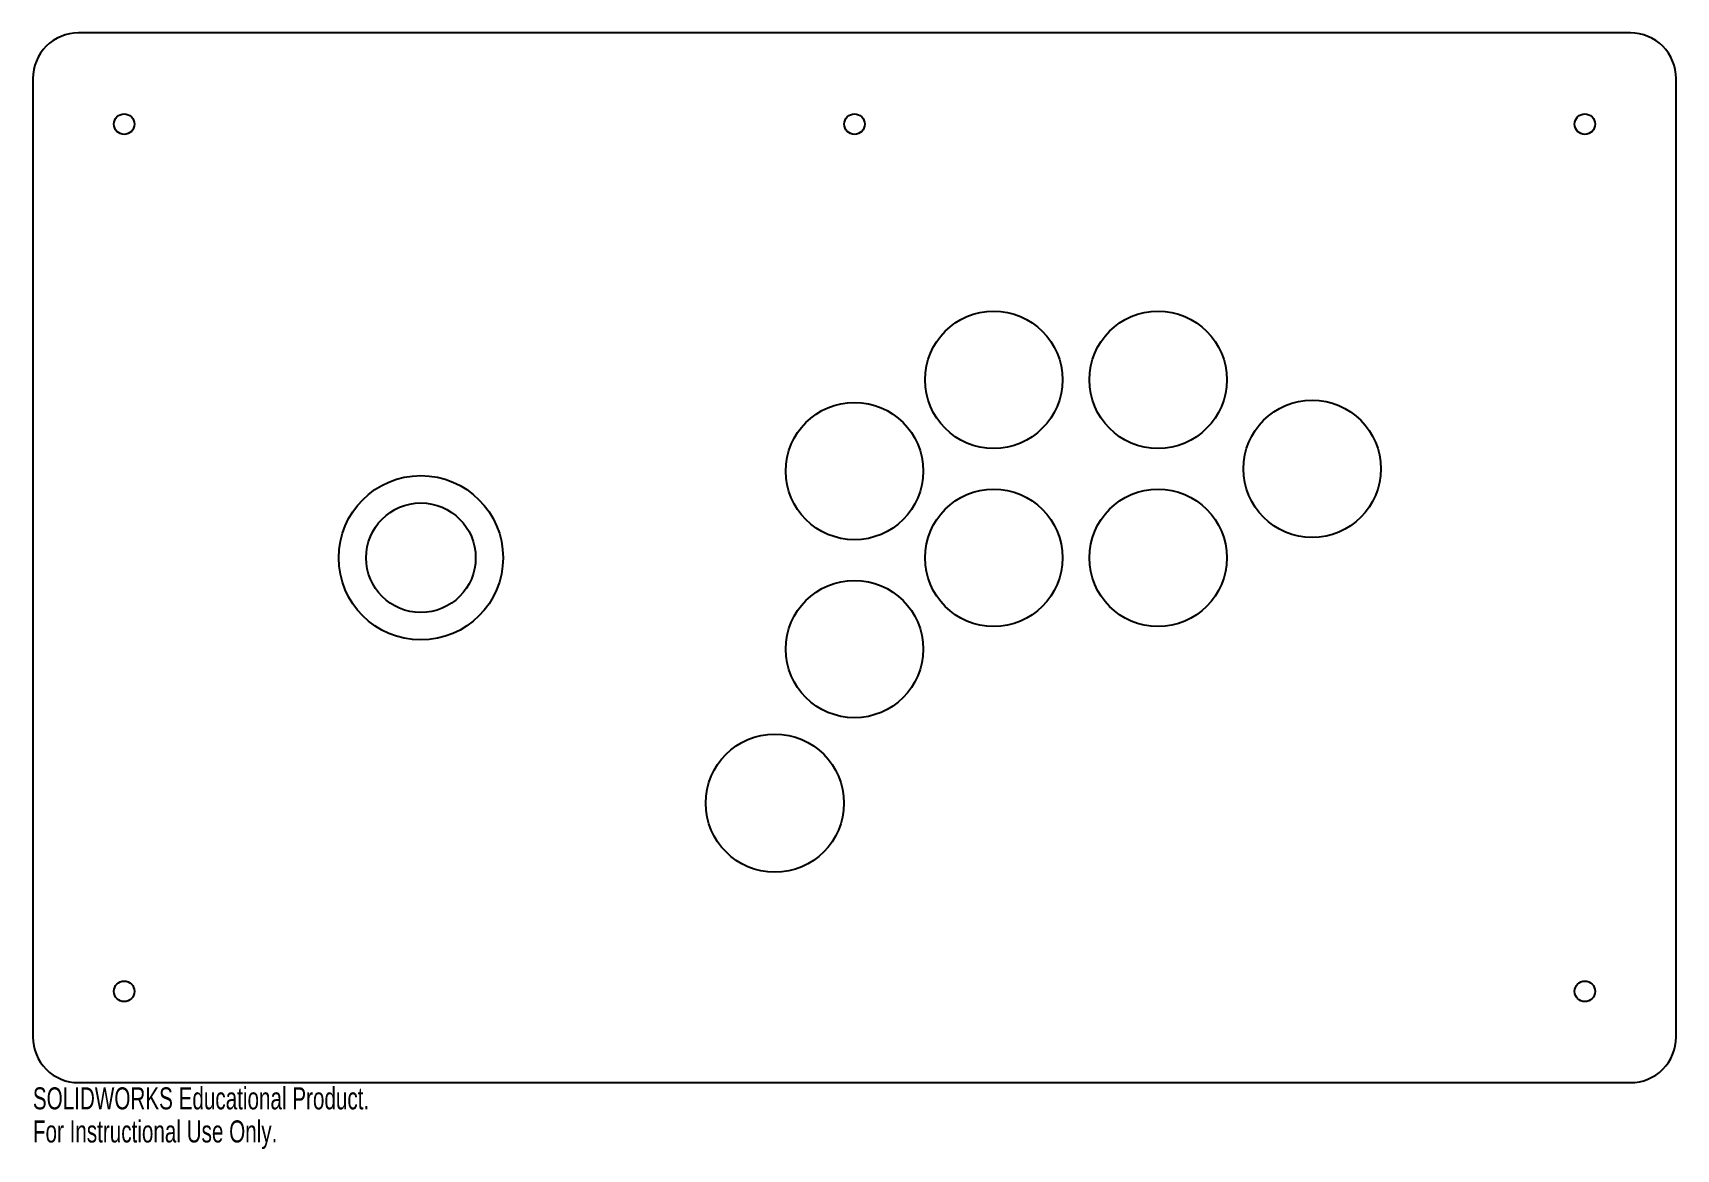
# Model space of a CAD drawing. Header units: millimetres. Extents: x -5 to 355, y -240 to 5.
import ezdxf

# ---------------------------------------------------------------- set-up
doc = ezdxf.new("R2010")
doc.units = ezdxf.units.MM
doc.styles.add('SLDTEXTSTYLE0', font='TXT', dxfattribs={"width": 0.7})

msp = doc.modelspace()

# ---------------------------------------------------------------- linework, layer by layer
at = {"color": 7, "linetype": 'Continuous'}
for p, q in [((344.97, 4.88), (4.97, 4.88)), ((-5.03, -5.12), (-5.03, -215.12)), ((354.97, -215.12), (354.97, -5.12)), ((4.97, -225.12), (344.97, -225.12))]:
    msp.add_line(p, q, dxfattribs=at)
for centre, radius in [((14.97, -15.12), 2.25), ((174.97, -15.12), 2.25), ((334.97, -15.12), 2.25), ((205.47, -71.12), 15.05), ((241.47, -71.12), 15.05), ((275.24, -90.62), 15.05), ((174.97, -91.12), 15.05), ((79.97, -110.12), 18), ((205.47, -110.12), 15.05), ((241.47, -110.12), 15.05), ((79.97, -110.12), 12), ((174.97, -130.12), 15.05), ((157.52, -163.88), 15.13), ((14.97, -205.12), 2.25), ((334.97, -205.12), 2.25)]:
    msp.add_circle(centre, radius, dxfattribs=at)
for centre, start, end in [((4.96, -5.12), 89.9673, 180.0327), ((344.97, -5.12), 359.9649, 90.0338), ((4.96, -215.13), 179.9673, 270.0327), ((344.97, -215.13), 269.966, 0.0327)]:
    msp.add_arc(centre, 9.99, start, end, dxfattribs=at)

# ---------------------------------------------------------------- texts
at = {"color": 7, "linetype": 'Continuous', "char_height": 4.8336, "attachment_point": 1, "style": 'SLDTEXTSTYLE0'}
for s, insert in [('SOLIDWORKS Educational Product.', (-5.03, -226.14)), ('For Instructional Use Only.', (-5.03, -233.39))]:
    msp.add_mtext(s, dxfattribs=dict(at, insert=insert))

doc.saveas('drawing.dxf')
